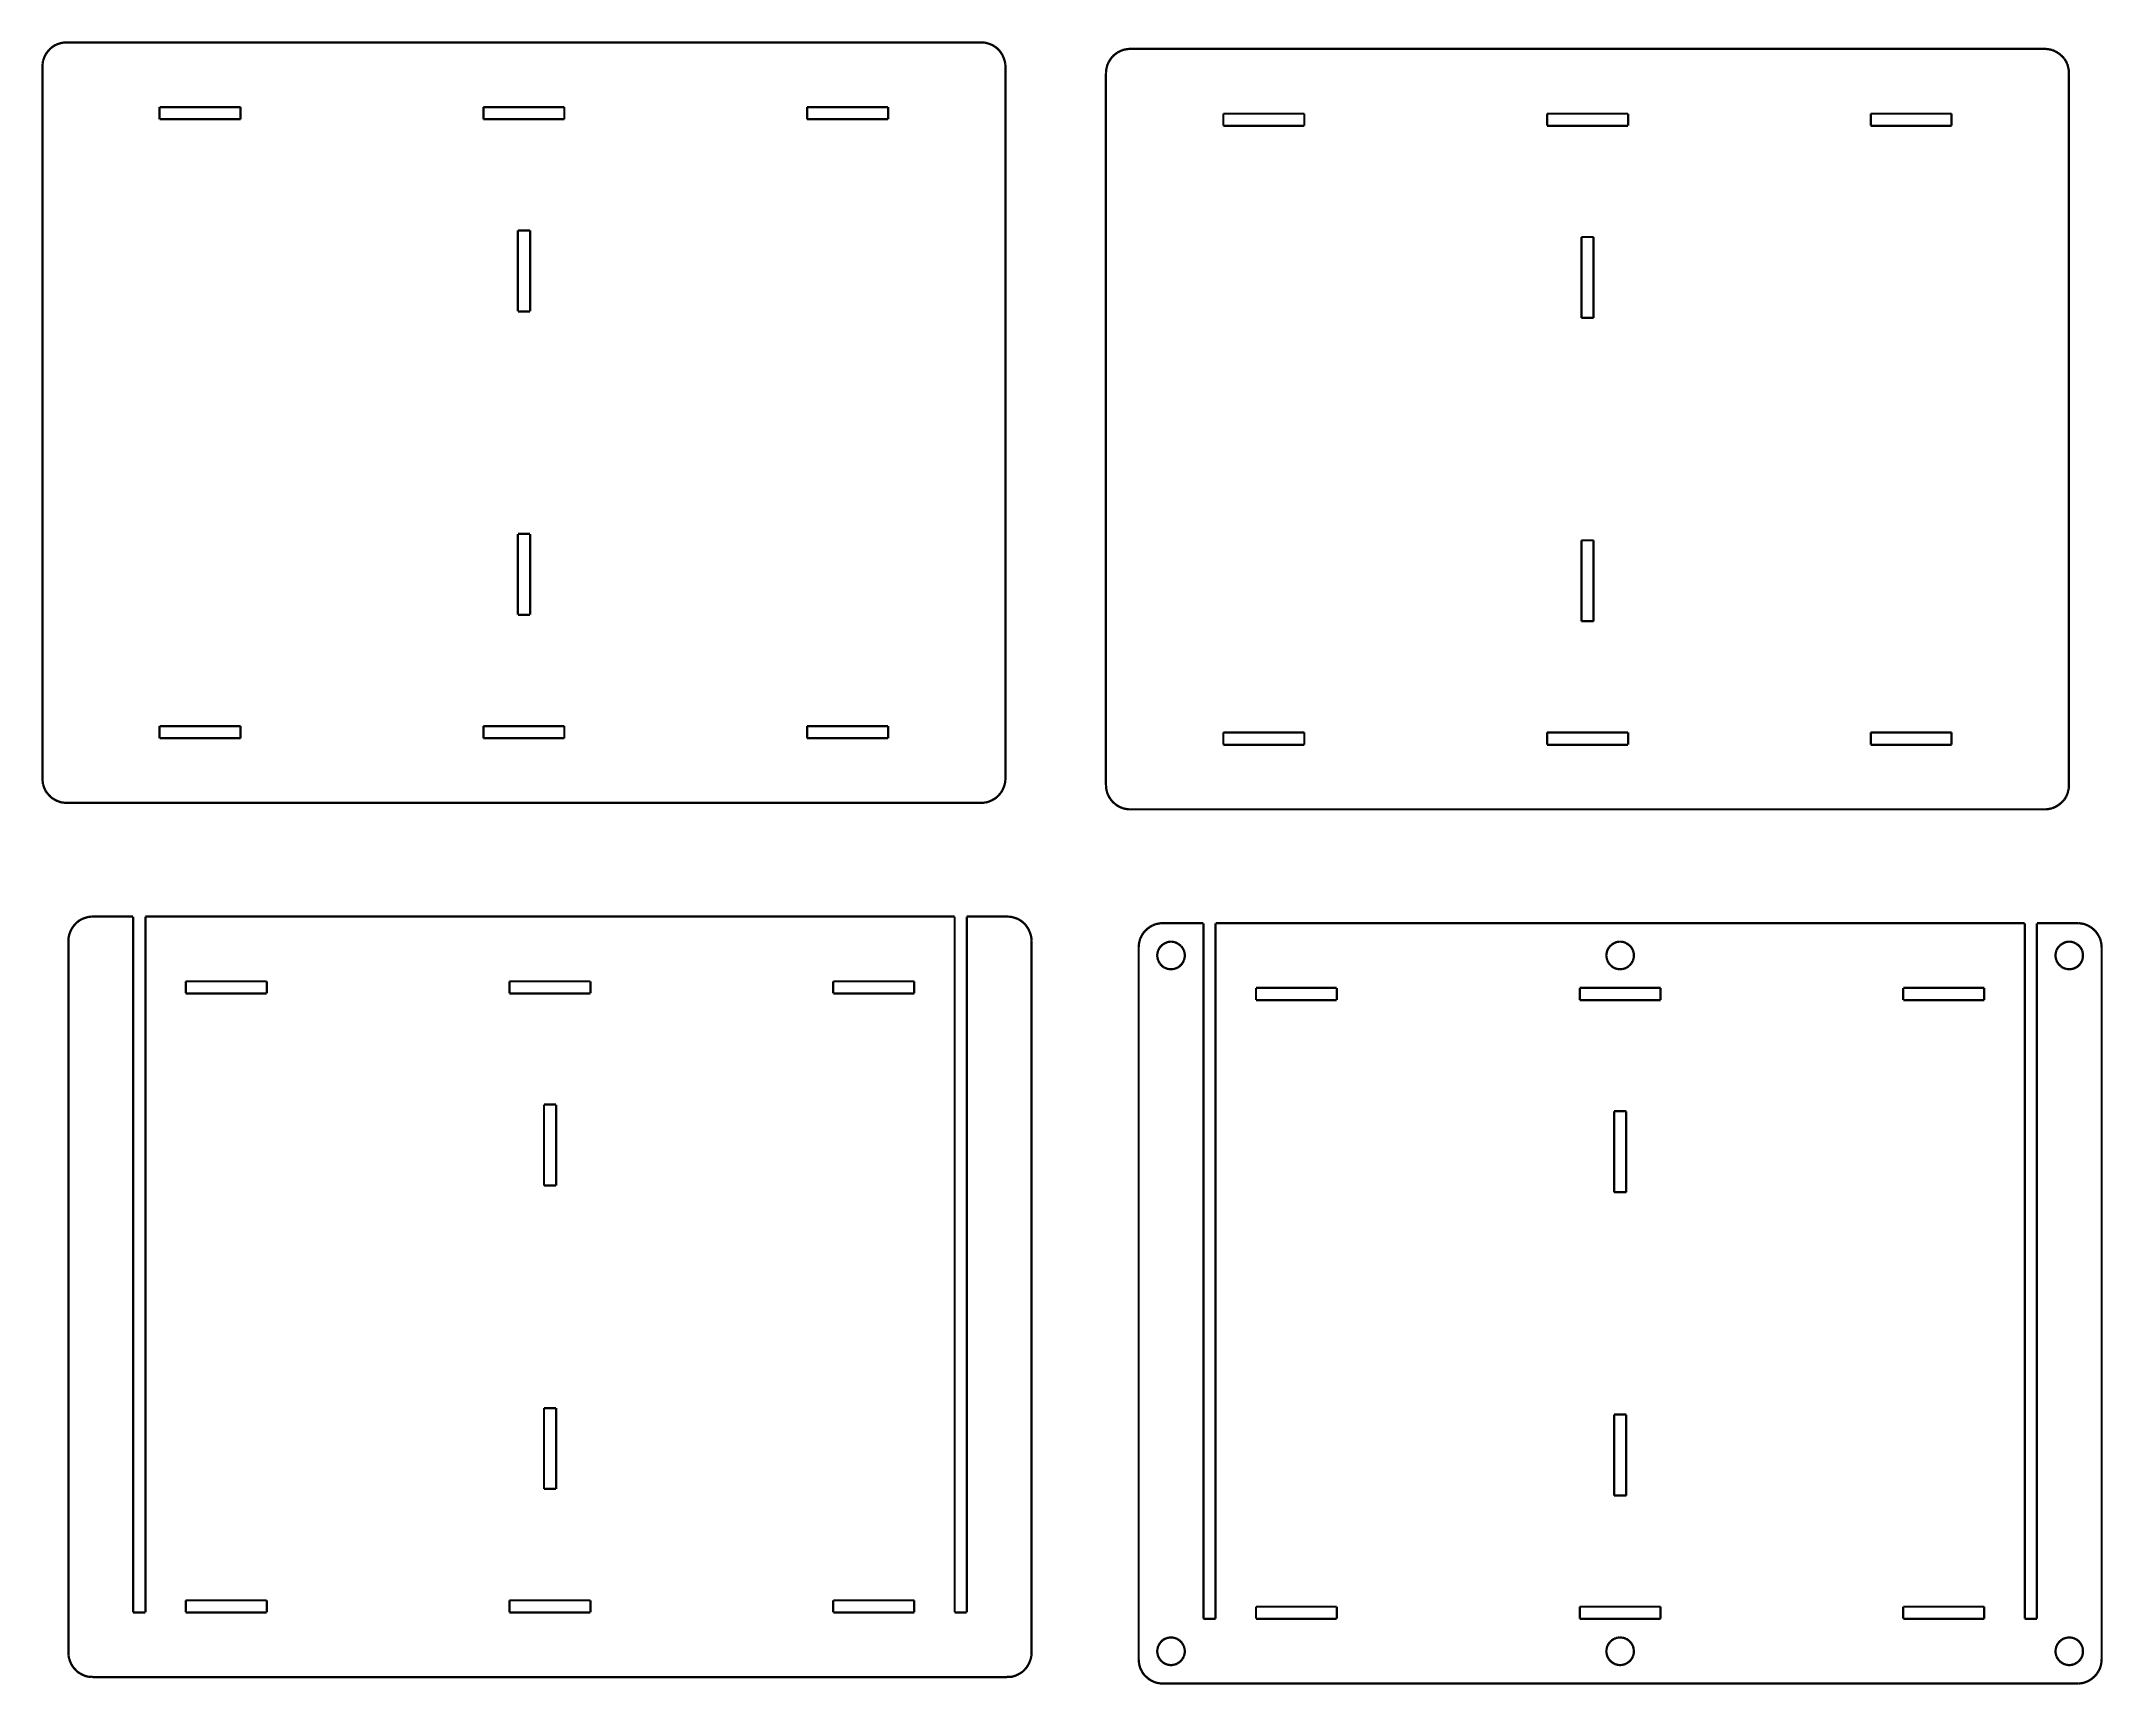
# Model space of a CAD drawing. Extents: x 0 to 10, y 0 to 8.
import ezdxf

# ---------------------------------------------------------------- set-up
doc = ezdxf.new("R2010")
doc.units = 0
doc.layers.get('0').update_dxf_attribs({"linetype": 'CONTINUOUS'})

msp = doc.modelspace()

# ---------------------------------------------------------------- linework, layer by layer
at = {"color": 0, "const_width": 0.0111}
for points in [[(0.014, 7.917), (0.02, 7.931)], [(0.02, 7.931), (0.028, 7.943)], [(0.028, 7.943), (0.038, 7.955)], [(0.038, 7.955), (0.048, 7.965)], [(0.048, 7.965), (0.06, 7.974)], [(0.06, 7.974), (0.073, 7.981)], [(0.073, 7.981), (0.087, 7.986)], [(0.087, 7.986), (0.102, 7.99)], [(0.102, 7.99), (0.116, 7.992)], [(0.116, 7.992), (0.124, 7.992)], [(0.124, 7.992), (0.124, 7.992)], [(0.124, 7.992), (4.572, 7.992)], [(4.572, 7.992), (4.572, 7.992)], [(4.572, 7.992), (4.58, 7.992)], [(4.58, 7.992), (4.595, 7.99)], [(4.595, 7.99), (4.609, 7.986)], [(4.609, 7.986), (4.623, 7.981)], [(4.623, 7.981), (4.636, 7.974)], [(4.636, 7.974), (4.648, 7.965)], [(4.648, 7.965), (4.659, 7.955)], [(4.659, 7.955), (4.668, 7.943)], [(4.668, 7.943), (4.676, 7.931)], [(4.676, 7.931), (4.682, 7.917)], [(5.203, 7.912), (5.212, 7.923)], [(5.212, 7.923), (5.223, 7.933)], [(5.223, 7.933), (5.235, 7.942)], [(5.235, 7.942), (5.248, 7.949)], [(5.248, 7.949), (5.262, 7.955)], [(5.262, 7.955), (5.276, 7.958)], [(5.276, 7.958), (5.291, 7.96)], [(5.291, 7.96), (5.298, 7.96)], [(5.298, 7.96), (5.298, 7.96)], [(5.298, 7.96), (9.747, 7.96)], [(9.747, 7.96), (9.747, 7.96)], [(9.747, 7.96), (9.755, 7.96)], [(9.755, 7.96), (9.769, 7.958)], [(9.769, 7.958), (9.784, 7.955)], [(9.784, 7.955), (9.797, 7.949)], [(9.797, 7.949), (9.81, 7.942)], [(9.81, 7.942), (9.822, 7.933)], [(9.822, 7.933), (9.833, 7.923)], [(9.833, 7.923), (9.843, 7.912)], [(0.006, 7.874), (0.007, 7.889)], [(0.006, 4.409), (0.006, 7.874)], [(0.007, 7.889), (0.009, 7.903)], [(0.009, 7.903), (0.014, 7.917)], [(4.682, 7.917), (4.687, 7.903)], [(4.687, 7.903), (4.69, 7.889)], [(4.69, 7.889), (4.691, 7.874)], [(4.691, 7.874), (4.691, 4.409)], [(5.18, 7.842), (5.181, 7.857)], [(5.18, 4.378), (5.18, 7.842)], [(5.181, 7.857), (5.184, 7.872)], [(5.184, 7.872), (5.188, 7.886)], [(5.188, 7.886), (5.195, 7.899)], [(5.195, 7.899), (5.203, 7.912)], [(9.843, 7.912), (9.851, 7.899)], [(9.851, 7.899), (9.857, 7.886)], [(9.857, 7.886), (9.861, 7.872)], [(9.861, 7.872), (9.864, 7.857)], [(9.864, 7.857), (9.865, 7.842)], [(9.865, 7.842), (9.865, 4.378)], [(0.576, 7.618), (0.576, 7.677)], [(0.576, 7.677), (0.97, 7.677)], [(0.97, 7.618), (0.576, 7.618)], [(0.97, 7.677), (0.97, 7.618)], [(2.151, 7.618), (2.151, 7.677)], [(2.151, 7.677), (2.545, 7.677)], [(2.545, 7.618), (2.151, 7.618)], [(2.545, 7.677), (2.545, 7.618)], [(3.726, 7.618), (3.726, 7.677)], [(3.726, 7.677), (4.12, 7.677)], [(4.12, 7.618), (3.726, 7.618)], [(4.12, 7.677), (4.12, 7.618)], [(5.751, 7.586), (5.751, 7.645)], [(5.751, 7.645), (6.145, 7.645)], [(6.145, 7.645), (6.145, 7.586)], [(7.326, 7.586), (7.326, 7.645)], [(7.326, 7.645), (7.72, 7.645)], [(7.72, 7.645), (7.72, 7.586)], [(8.901, 7.586), (8.901, 7.645)], [(8.901, 7.645), (9.294, 7.645)], [(9.294, 7.645), (9.294, 7.586)], [(6.145, 7.586), (5.751, 7.586)], [(7.72, 7.586), (7.326, 7.586)], [(9.294, 7.586), (8.901, 7.586)], [(2.319, 6.683), (2.319, 7.077)], [(2.319, 7.077), (2.378, 7.077)], [(2.378, 7.077), (2.378, 6.683)], [(7.493, 6.651), (7.493, 7.045)], [(7.493, 7.045), (7.552, 7.045)], [(7.552, 7.045), (7.552, 6.651)], [(2.378, 6.683), (2.319, 6.683)], [(7.552, 6.651), (7.493, 6.651)], [(2.319, 5.207), (2.319, 5.6)], [(2.319, 5.6), (2.378, 5.6)], [(2.378, 5.6), (2.378, 5.207)], [(7.493, 5.175), (7.493, 5.569)], [(7.493, 5.569), (7.552, 5.569)], [(7.552, 5.569), (7.552, 5.175)], [(2.378, 5.207), (2.319, 5.207)], [(7.552, 5.175), (7.493, 5.175)], [(0.576, 4.606), (0.576, 4.665)], [(0.576, 4.665), (0.97, 4.665)], [(0.97, 4.665), (0.97, 4.606)], [(2.151, 4.606), (2.151, 4.665)], [(2.151, 4.665), (2.545, 4.665)], [(2.545, 4.665), (2.545, 4.606)], [(3.726, 4.606), (3.726, 4.665)], [(3.726, 4.665), (4.12, 4.665)], [(4.12, 4.665), (4.12, 4.606)], [(5.751, 4.574), (5.751, 4.634)], [(5.751, 4.634), (6.145, 4.634)], [(6.145, 4.634), (6.145, 4.574)], [(7.326, 4.574), (7.326, 4.634)], [(7.326, 4.634), (7.72, 4.634)], [(7.72, 4.634), (7.72, 4.574)], [(8.901, 4.574), (8.901, 4.634)], [(8.901, 4.634), (9.294, 4.634)], [(9.294, 4.634), (9.294, 4.574)], [(0.97, 4.606), (0.576, 4.606)], [(2.545, 4.606), (2.151, 4.606)], [(4.12, 4.606), (3.726, 4.606)], [(6.145, 4.574), (5.751, 4.574)], [(7.72, 4.574), (7.326, 4.574)], [(9.294, 4.574), (8.901, 4.574)], [(0.007, 4.395), (0.006, 4.409)], [(4.691, 4.409), (4.69, 4.395)], [(0.009, 4.38), (0.007, 4.395)], [(0.014, 4.366), (0.009, 4.38)], [(0.02, 4.352), (0.014, 4.366)], [(0.028, 4.34), (0.02, 4.352)], [(0.038, 4.329), (0.028, 4.34)], [(0.048, 4.318), (0.038, 4.329)], [(0.06, 4.31), (0.048, 4.318)], [(0.073, 4.303), (0.06, 4.31)], [(4.636, 4.31), (4.623, 4.303)], [(4.648, 4.318), (4.636, 4.31)], [(4.659, 4.329), (4.648, 4.318)], [(4.668, 4.34), (4.659, 4.329)], [(4.676, 4.352), (4.668, 4.34)], [(4.682, 4.366), (4.676, 4.352)], [(4.687, 4.38), (4.682, 4.366)], [(4.69, 4.395), (4.687, 4.38)], [(5.181, 4.363), (5.18, 4.378)], [(5.184, 4.348), (5.181, 4.363)], [(5.188, 4.334), (5.184, 4.348)], [(5.195, 4.321), (5.188, 4.334)], [(5.203, 4.308), (5.195, 4.321)], [(5.212, 4.297), (5.203, 4.308)], [(9.843, 4.308), (9.833, 4.297)], [(9.851, 4.321), (9.843, 4.308)], [(9.857, 4.334), (9.851, 4.321)], [(9.861, 4.348), (9.857, 4.334)], [(9.864, 4.363), (9.861, 4.348)], [(9.865, 4.378), (9.864, 4.363)], [(0.087, 4.297), (0.073, 4.303)], [(0.102, 4.293), (0.087, 4.297)], [(0.116, 4.292), (0.102, 4.293)], [(0.124, 4.292), (0.116, 4.292)], [(4.572, 4.291), (0.124, 4.291)], [(0.124, 4.291), (0.124, 4.292)], [(4.58, 4.292), (4.572, 4.292)], [(4.572, 4.292), (4.572, 4.291)], [(4.595, 4.293), (4.58, 4.292)], [(4.609, 4.297), (4.595, 4.293)], [(4.623, 4.303), (4.609, 4.297)], [(5.223, 4.287), (5.212, 4.297)], [(5.235, 4.278), (5.223, 4.287)], [(5.248, 4.271), (5.235, 4.278)], [(5.262, 4.265), (5.248, 4.271)], [(5.276, 4.262), (5.262, 4.265)], [(5.291, 4.26), (5.276, 4.262)], [(5.298, 4.26), (5.291, 4.26)], [(9.747, 4.26), (5.298, 4.26)], [(5.298, 4.26), (5.298, 4.26)], [(9.755, 4.26), (9.747, 4.26)], [(9.747, 4.26), (9.747, 4.26)], [(9.769, 4.262), (9.755, 4.26)], [(9.784, 4.265), (9.769, 4.262)], [(9.797, 4.271), (9.784, 4.265)], [(9.81, 4.278), (9.797, 4.271)], [(9.822, 4.287), (9.81, 4.278)], [(9.833, 4.297), (9.822, 4.287)], [(0.165, 3.701), (0.175, 3.711)], [(0.175, 3.711), (0.187, 3.72)], [(0.187, 3.72), (0.2, 3.727)], [(0.2, 3.727), (0.214, 3.732)], [(0.214, 3.732), (0.229, 3.736)], [(0.229, 3.736), (0.243, 3.738)], [(0.243, 3.738), (0.251, 3.738)], [(0.251, 3.738), (0.251, 3.738)], [(0.251, 3.738), (0.447, 3.738)], [(0.447, 3.738), (0.447, 0.352)], [(0.507, 0.352), (0.507, 3.738)], [(0.507, 3.738), (4.444, 3.738)], [(4.444, 3.738), (4.444, 0.352)], [(4.503, 0.352), (4.503, 3.738)], [(4.503, 3.738), (4.699, 3.738)], [(4.699, 3.738), (4.699, 3.738)], [(4.699, 3.738), (4.707, 3.738)], [(4.707, 3.738), (4.722, 3.736)], [(4.722, 3.736), (4.736, 3.732)], [(4.736, 3.732), (4.75, 3.727)], [(4.75, 3.727), (4.763, 3.72)], [(4.763, 3.72), (4.775, 3.711)], [(4.775, 3.711), (4.786, 3.701)], [(5.435, 3.704), (5.45, 3.706)], [(5.45, 3.706), (5.457, 3.706)], [(5.457, 3.706), (5.457, 3.706)], [(5.457, 3.706), (5.654, 3.706)], [(5.654, 3.706), (5.654, 0.321)], [(5.713, 0.321), (5.713, 3.706)], [(5.713, 3.706), (9.65, 3.706)], [(9.65, 3.706), (9.65, 0.321)], [(9.709, 0.321), (9.709, 3.706)], [(9.709, 3.706), (9.906, 3.706)], [(9.906, 3.706), (9.906, 3.706)], [(9.906, 3.706), (9.913, 3.706)], [(9.913, 3.706), (9.928, 3.704)], [(0.133, 3.62), (0.133, 3.635)], [(0.133, 0.155), (0.133, 3.62)], [(0.133, 3.635), (0.136, 3.649)], [(0.136, 3.649), (0.141, 3.663)], [(0.141, 3.663), (0.147, 3.677)], [(0.147, 3.677), (0.155, 3.689)], [(0.155, 3.689), (0.165, 3.701)], [(4.786, 3.701), (4.795, 3.689)], [(4.795, 3.689), (4.803, 3.677)], [(4.803, 3.677), (4.809, 3.663)], [(4.809, 3.663), (4.814, 3.649)], [(4.814, 3.649), (4.817, 3.635)], [(4.817, 3.635), (4.818, 3.62)], [(4.818, 3.62), (4.818, 0.155)], [(5.34, 3.603), (5.343, 3.618)], [(5.343, 3.618), (5.347, 3.632)], [(5.347, 3.632), (5.354, 3.645)], [(5.354, 3.645), (5.361, 3.658)], [(5.361, 3.658), (5.371, 3.669)], [(5.371, 3.669), (5.382, 3.679)], [(5.382, 3.679), (5.394, 3.688)], [(5.394, 3.688), (5.407, 3.695)], [(5.407, 3.695), (5.421, 3.701)], [(5.421, 3.701), (5.435, 3.704)], [(5.454, 3.6), (5.46, 3.605)], [(5.46, 3.605), (5.468, 3.609)], [(5.468, 3.609), (5.476, 3.613)], [(5.476, 3.613), (5.484, 3.615)], [(5.484, 3.615), (5.492, 3.616)], [(5.492, 3.616), (5.501, 3.616)], [(5.501, 3.616), (5.509, 3.615)], [(5.509, 3.615), (5.517, 3.613)], [(5.517, 3.613), (5.525, 3.609)], [(5.525, 3.609), (5.532, 3.605)], [(5.532, 3.605), (5.539, 3.6)], [(7.639, 3.6), (7.646, 3.605)], [(7.646, 3.605), (7.653, 3.609)], [(7.653, 3.609), (7.661, 3.613)], [(7.661, 3.613), (7.669, 3.615)], [(7.669, 3.615), (7.677, 3.616)], [(7.677, 3.616), (7.686, 3.616)], [(7.686, 3.616), (7.694, 3.615)], [(7.694, 3.615), (7.702, 3.613)], [(7.702, 3.613), (7.71, 3.609)], [(7.71, 3.609), (7.717, 3.605)], [(7.717, 3.605), (7.724, 3.6)], [(9.824, 3.6), (9.831, 3.605)], [(9.831, 3.605), (9.838, 3.609)], [(9.838, 3.609), (9.846, 3.613)], [(9.846, 3.613), (9.854, 3.615)], [(9.854, 3.615), (9.862, 3.616)], [(9.862, 3.616), (9.871, 3.616)], [(9.871, 3.616), (9.879, 3.615)], [(9.879, 3.615), (9.887, 3.613)], [(9.887, 3.613), (9.895, 3.609)], [(9.895, 3.609), (9.902, 3.605)], [(9.902, 3.605), (9.909, 3.6)], [(9.928, 3.704), (9.942, 3.701)], [(9.942, 3.701), (9.956, 3.695)], [(9.956, 3.695), (9.969, 3.688)], [(9.969, 3.688), (9.981, 3.679)], [(9.981, 3.679), (9.992, 3.669)], [(9.992, 3.669), (10.001, 3.658)], [(10.001, 3.658), (10.009, 3.645)], [(10.009, 3.645), (10.016, 3.632)], [(10.016, 3.632), (10.02, 3.618)], [(10.02, 3.618), (10.023, 3.603)], [(5.339, 3.588), (5.34, 3.603)], [(5.339, 0.124), (5.339, 3.588)], [(5.43, 3.557), (5.432, 3.566)], [(5.429, 3.549), (5.43, 3.557)], [(5.43, 3.54), (5.429, 3.549)], [(5.432, 3.532), (5.43, 3.54)], [(5.432, 3.566), (5.434, 3.574)], [(5.434, 3.524), (5.432, 3.532)], [(5.434, 3.574), (5.438, 3.581)], [(5.438, 3.517), (5.434, 3.524)], [(5.438, 3.581), (5.442, 3.588)], [(5.442, 3.51), (5.438, 3.517)], [(5.442, 3.588), (5.448, 3.595)], [(5.448, 3.503), (5.442, 3.51)], [(5.448, 3.595), (5.454, 3.6)], [(5.539, 3.6), (5.545, 3.595)], [(5.545, 3.595), (5.551, 3.588)], [(5.551, 3.51), (5.545, 3.503)], [(5.551, 3.588), (5.555, 3.581)], [(5.555, 3.517), (5.551, 3.51)], [(5.555, 3.581), (5.559, 3.574)], [(5.559, 3.524), (5.555, 3.517)], [(5.559, 3.574), (5.561, 3.566)], [(5.561, 3.532), (5.559, 3.524)], [(5.561, 3.566), (5.563, 3.557)], [(5.563, 3.54), (5.561, 3.532)], [(5.563, 3.557), (5.563, 3.549)], [(5.563, 3.549), (5.563, 3.54)], [(7.615, 3.557), (7.617, 3.566)], [(7.614, 3.549), (7.615, 3.557)], [(7.615, 3.54), (7.614, 3.549)], [(7.617, 3.532), (7.615, 3.54)], [(7.617, 3.566), (7.619, 3.574)], [(7.619, 3.524), (7.617, 3.532)], [(7.619, 3.574), (7.623, 3.581)], [(7.623, 3.517), (7.619, 3.524)], [(7.623, 3.581), (7.627, 3.588)], [(7.627, 3.51), (7.623, 3.517)], [(7.627, 3.588), (7.633, 3.595)], [(7.633, 3.503), (7.627, 3.51)], [(7.633, 3.595), (7.639, 3.6)], [(7.724, 3.6), (7.73, 3.595)], [(7.73, 3.595), (7.736, 3.588)], [(7.736, 3.51), (7.73, 3.503)], [(7.736, 3.588), (7.74, 3.581)], [(7.74, 3.517), (7.736, 3.51)], [(7.74, 3.581), (7.744, 3.574)], [(7.744, 3.524), (7.74, 3.517)], [(7.744, 3.574), (7.746, 3.566)], [(7.746, 3.532), (7.744, 3.524)], [(7.746, 3.566), (7.748, 3.557)], [(7.748, 3.54), (7.746, 3.532)], [(7.748, 3.557), (7.748, 3.549)], [(7.748, 3.549), (7.748, 3.54)], [(9.8, 3.557), (9.802, 3.566)], [(9.8, 3.549), (9.8, 3.557)], [(9.8, 3.54), (9.8, 3.549)], [(9.802, 3.532), (9.8, 3.54)], [(9.802, 3.566), (9.804, 3.574)], [(9.804, 3.524), (9.802, 3.532)], [(9.804, 3.574), (9.808, 3.581)], [(9.808, 3.517), (9.804, 3.524)], [(9.808, 3.581), (9.812, 3.588)], [(9.812, 3.51), (9.808, 3.517)], [(9.812, 3.588), (9.818, 3.595)], [(9.818, 3.503), (9.812, 3.51)], [(9.818, 3.595), (9.824, 3.6)], [(9.909, 3.6), (9.915, 3.595)], [(9.915, 3.595), (9.921, 3.588)], [(9.921, 3.51), (9.915, 3.503)], [(9.921, 3.588), (9.925, 3.581)], [(9.925, 3.517), (9.921, 3.51)], [(9.925, 3.581), (9.929, 3.574)], [(9.929, 3.524), (9.925, 3.517)], [(9.929, 3.574), (9.931, 3.566)], [(9.931, 3.532), (9.929, 3.524)], [(9.931, 3.566), (9.933, 3.557)], [(9.933, 3.54), (9.931, 3.532)], [(9.933, 3.557), (9.933, 3.549)], [(9.933, 3.549), (9.933, 3.54)], [(10.023, 3.603), (10.024, 3.588)], [(10.024, 3.588), (10.024, 0.124)], [(0.703, 3.364), (0.703, 3.423)], [(0.703, 3.423), (1.097, 3.423)], [(1.097, 3.423), (1.097, 3.364)], [(2.278, 3.364), (2.278, 3.423)], [(2.278, 3.423), (2.672, 3.423)], [(2.672, 3.423), (2.672, 3.364)], [(3.853, 3.364), (3.853, 3.423)], [(3.853, 3.423), (4.247, 3.423)], [(4.247, 3.423), (4.247, 3.364)], [(5.454, 3.497), (5.448, 3.503)], [(5.46, 3.492), (5.454, 3.497)], [(5.468, 3.488), (5.46, 3.492)], [(5.476, 3.485), (5.468, 3.488)], [(5.484, 3.483), (5.476, 3.485)], [(5.492, 3.482), (5.484, 3.483)], [(5.501, 3.482), (5.492, 3.482)], [(5.509, 3.483), (5.501, 3.482)], [(5.517, 3.485), (5.509, 3.483)], [(5.525, 3.488), (5.517, 3.485)], [(5.532, 3.492), (5.525, 3.488)], [(5.539, 3.497), (5.532, 3.492)], [(5.545, 3.503), (5.539, 3.497)], [(7.639, 3.497), (7.633, 3.503)], [(7.646, 3.492), (7.639, 3.497)], [(7.653, 3.488), (7.646, 3.492)], [(7.661, 3.485), (7.653, 3.488)], [(7.669, 3.483), (7.661, 3.485)], [(7.677, 3.482), (7.669, 3.483)], [(7.686, 3.482), (7.677, 3.482)], [(7.694, 3.483), (7.686, 3.482)], [(7.702, 3.485), (7.694, 3.483)], [(7.71, 3.488), (7.702, 3.485)], [(7.717, 3.492), (7.71, 3.488)], [(7.724, 3.497), (7.717, 3.492)], [(7.73, 3.503), (7.724, 3.497)], [(9.824, 3.497), (9.818, 3.503)], [(9.831, 3.492), (9.824, 3.497)], [(9.838, 3.488), (9.831, 3.492)], [(9.846, 3.485), (9.838, 3.488)], [(9.854, 3.483), (9.846, 3.485)], [(9.862, 3.482), (9.854, 3.483)], [(9.871, 3.482), (9.862, 3.482)], [(9.879, 3.483), (9.871, 3.482)], [(9.887, 3.485), (9.879, 3.483)], [(9.895, 3.488), (9.887, 3.485)], [(9.902, 3.492), (9.895, 3.488)], [(9.909, 3.497), (9.902, 3.492)], [(9.915, 3.503), (9.909, 3.497)], [(1.097, 3.364), (0.703, 3.364)], [(2.672, 3.364), (2.278, 3.364)], [(4.247, 3.364), (3.853, 3.364)], [(5.91, 3.332), (5.91, 3.391)], [(5.91, 3.391), (6.303, 3.391)], [(6.303, 3.332), (5.91, 3.332)], [(6.303, 3.391), (6.303, 3.332)], [(7.485, 3.332), (7.485, 3.391)], [(7.485, 3.391), (7.878, 3.391)], [(7.878, 3.332), (7.485, 3.332)], [(7.878, 3.391), (7.878, 3.332)], [(9.059, 3.332), (9.059, 3.391)], [(9.059, 3.391), (9.453, 3.391)], [(9.453, 3.332), (9.059, 3.332)], [(9.453, 3.391), (9.453, 3.332)], [(2.446, 2.429), (2.446, 2.823)], [(2.446, 2.823), (2.505, 2.823)], [(2.505, 2.823), (2.505, 2.429)], [(7.652, 2.397), (7.652, 2.791)], [(7.652, 2.791), (7.711, 2.791)], [(7.711, 2.791), (7.711, 2.397)], [(2.505, 2.429), (2.446, 2.429)], [(7.711, 2.397), (7.652, 2.397)], [(2.446, 0.953), (2.446, 1.346)], [(2.446, 1.346), (2.505, 1.346)], [(2.505, 1.346), (2.505, 0.953)], [(7.652, 0.921), (7.652, 1.315)], [(7.652, 1.315), (7.711, 1.315)], [(7.711, 1.315), (7.711, 0.921)], [(2.505, 0.953), (2.446, 0.953)], [(7.711, 0.921), (7.652, 0.921)], [(0.703, 0.352), (0.703, 0.411)], [(0.703, 0.411), (1.097, 0.411)], [(1.097, 0.411), (1.097, 0.352)], [(2.278, 0.352), (2.278, 0.411)], [(2.278, 0.411), (2.672, 0.411)], [(2.672, 0.411), (2.672, 0.352)], [(3.853, 0.352), (3.853, 0.411)], [(3.853, 0.411), (4.247, 0.411)], [(4.247, 0.411), (4.247, 0.352)], [(0.447, 0.352), (0.507, 0.352)], [(1.097, 0.352), (0.703, 0.352)], [(2.672, 0.352), (2.278, 0.352)], [(4.247, 0.352), (3.853, 0.352)], [(4.444, 0.352), (4.503, 0.352)], [(5.654, 0.321), (5.713, 0.321)], [(5.91, 0.321), (5.91, 0.38)], [(5.91, 0.38), (6.303, 0.38)], [(6.303, 0.321), (5.91, 0.321)], [(6.303, 0.38), (6.303, 0.321)], [(7.485, 0.321), (7.485, 0.38)], [(7.485, 0.38), (7.878, 0.38)], [(7.878, 0.321), (7.485, 0.321)], [(7.878, 0.38), (7.878, 0.321)], [(9.059, 0.321), (9.059, 0.38)], [(9.059, 0.38), (9.453, 0.38)], [(9.453, 0.321), (9.059, 0.321)], [(9.453, 0.38), (9.453, 0.321)], [(9.65, 0.321), (9.709, 0.321)], [(5.434, 0.188), (5.438, 0.195)], [(5.438, 0.195), (5.442, 0.202)], [(5.442, 0.202), (5.448, 0.209)], [(5.448, 0.209), (5.454, 0.215)], [(5.454, 0.215), (5.46, 0.22)], [(5.46, 0.22), (5.468, 0.224)], [(5.468, 0.224), (5.476, 0.227)], [(5.476, 0.227), (5.484, 0.229)], [(5.484, 0.229), (5.492, 0.23)], [(5.492, 0.23), (5.501, 0.23)], [(5.501, 0.23), (5.509, 0.229)], [(5.509, 0.229), (5.517, 0.227)], [(5.517, 0.227), (5.525, 0.224)], [(5.525, 0.224), (5.532, 0.22)], [(5.532, 0.22), (5.539, 0.215)], [(5.539, 0.215), (5.545, 0.209)], [(5.545, 0.209), (5.551, 0.202)], [(5.551, 0.202), (5.555, 0.195)], [(5.555, 0.195), (5.559, 0.188)], [(7.619, 0.188), (7.623, 0.195)], [(7.623, 0.195), (7.627, 0.202)], [(7.627, 0.202), (7.633, 0.209)], [(7.633, 0.209), (7.639, 0.215)], [(7.639, 0.215), (7.646, 0.22)], [(7.646, 0.22), (7.653, 0.224)], [(7.653, 0.224), (7.661, 0.227)], [(7.661, 0.227), (7.669, 0.229)], [(7.669, 0.229), (7.677, 0.23)], [(7.677, 0.23), (7.686, 0.23)], [(7.686, 0.23), (7.694, 0.229)], [(7.694, 0.229), (7.702, 0.227)], [(7.702, 0.227), (7.71, 0.224)], [(7.71, 0.224), (7.717, 0.22)], [(7.717, 0.22), (7.724, 0.215)], [(7.724, 0.215), (7.73, 0.209)], [(7.73, 0.209), (7.736, 0.202)], [(7.736, 0.202), (7.74, 0.195)], [(7.74, 0.195), (7.744, 0.188)], [(9.804, 0.188), (9.808, 0.195)], [(9.808, 0.195), (9.812, 0.202)], [(9.812, 0.202), (9.818, 0.209)], [(9.818, 0.209), (9.824, 0.215)], [(9.824, 0.215), (9.831, 0.22)], [(9.831, 0.22), (9.838, 0.224)], [(9.838, 0.224), (9.846, 0.227)], [(9.846, 0.227), (9.854, 0.229)], [(9.854, 0.229), (9.862, 0.23)], [(9.862, 0.23), (9.871, 0.23)], [(9.871, 0.23), (9.879, 0.229)], [(9.879, 0.229), (9.887, 0.227)], [(9.887, 0.227), (9.895, 0.224)], [(9.895, 0.224), (9.902, 0.22)], [(9.902, 0.22), (9.909, 0.215)], [(9.909, 0.215), (9.915, 0.209)], [(9.915, 0.209), (9.921, 0.202)], [(9.921, 0.202), (9.925, 0.195)], [(9.925, 0.195), (9.929, 0.188)], [(0.133, 0.141), (0.133, 0.155)], [(0.136, 0.126), (0.133, 0.141)], [(0.141, 0.112), (0.136, 0.126)], [(0.147, 0.099), (0.141, 0.112)], [(0.155, 0.086), (0.147, 0.099)], [(4.803, 0.099), (4.795, 0.086)], [(4.809, 0.112), (4.803, 0.099)], [(4.814, 0.126), (4.809, 0.112)], [(4.817, 0.141), (4.814, 0.126)], [(4.818, 0.155), (4.817, 0.141)], [(5.34, 0.109), (5.339, 0.124)], [(5.343, 0.094), (5.34, 0.109)], [(5.43, 0.171), (5.432, 0.18)], [(5.429, 0.163), (5.43, 0.171)], [(5.43, 0.155), (5.429, 0.163)], [(5.432, 0.146), (5.43, 0.155)], [(5.432, 0.18), (5.434, 0.188)], [(5.434, 0.138), (5.432, 0.146)], [(5.438, 0.131), (5.434, 0.138)], [(5.442, 0.124), (5.438, 0.131)], [(5.448, 0.117), (5.442, 0.124)], [(5.454, 0.111), (5.448, 0.117)], [(5.46, 0.107), (5.454, 0.111)], [(5.468, 0.102), (5.46, 0.107)], [(5.476, 0.099), (5.468, 0.102)], [(5.484, 0.097), (5.476, 0.099)], [(5.492, 0.096), (5.484, 0.097)], [(5.501, 0.096), (5.492, 0.096)], [(5.509, 0.097), (5.501, 0.096)], [(5.517, 0.099), (5.509, 0.097)], [(5.525, 0.102), (5.517, 0.099)], [(5.532, 0.107), (5.525, 0.102)], [(5.539, 0.111), (5.532, 0.107)], [(5.545, 0.117), (5.539, 0.111)], [(5.551, 0.124), (5.545, 0.117)], [(5.555, 0.131), (5.551, 0.124)], [(5.559, 0.138), (5.555, 0.131)], [(5.559, 0.188), (5.561, 0.18)], [(5.561, 0.146), (5.559, 0.138)], [(5.561, 0.18), (5.563, 0.171)], [(5.563, 0.155), (5.561, 0.146)], [(5.563, 0.171), (5.563, 0.163)], [(5.563, 0.163), (5.563, 0.155)], [(7.615, 0.171), (7.617, 0.18)], [(7.614, 0.163), (7.615, 0.171)], [(7.615, 0.155), (7.614, 0.163)], [(7.617, 0.146), (7.615, 0.155)], [(7.617, 0.18), (7.619, 0.188)], [(7.619, 0.138), (7.617, 0.146)], [(7.623, 0.131), (7.619, 0.138)], [(7.627, 0.124), (7.623, 0.131)], [(7.633, 0.117), (7.627, 0.124)], [(7.639, 0.111), (7.633, 0.117)], [(7.646, 0.107), (7.639, 0.111)], [(7.653, 0.102), (7.646, 0.107)], [(7.661, 0.099), (7.653, 0.102)], [(7.669, 0.097), (7.661, 0.099)], [(7.677, 0.096), (7.669, 0.097)], [(7.686, 0.096), (7.677, 0.096)], [(7.694, 0.097), (7.686, 0.096)], [(7.702, 0.099), (7.694, 0.097)], [(7.71, 0.102), (7.702, 0.099)], [(7.717, 0.107), (7.71, 0.102)], [(7.724, 0.111), (7.717, 0.107)], [(7.73, 0.117), (7.724, 0.111)], [(7.736, 0.124), (7.73, 0.117)], [(7.74, 0.131), (7.736, 0.124)], [(7.744, 0.138), (7.74, 0.131)], [(7.744, 0.188), (7.746, 0.18)], [(7.746, 0.146), (7.744, 0.138)], [(7.746, 0.18), (7.748, 0.171)], [(7.748, 0.155), (7.746, 0.146)], [(7.748, 0.171), (7.748, 0.163)], [(7.748, 0.163), (7.748, 0.155)], [(9.8, 0.171), (9.802, 0.18)], [(9.8, 0.163), (9.8, 0.171)], [(9.8, 0.155), (9.8, 0.163)], [(9.802, 0.146), (9.8, 0.155)], [(9.802, 0.18), (9.804, 0.188)], [(9.804, 0.138), (9.802, 0.146)], [(9.808, 0.131), (9.804, 0.138)], [(9.812, 0.124), (9.808, 0.131)], [(9.818, 0.117), (9.812, 0.124)], [(9.824, 0.111), (9.818, 0.117)], [(9.831, 0.107), (9.824, 0.111)], [(9.838, 0.102), (9.831, 0.107)], [(9.846, 0.099), (9.838, 0.102)], [(9.854, 0.097), (9.846, 0.099)], [(9.862, 0.096), (9.854, 0.097)], [(9.871, 0.096), (9.862, 0.096)], [(9.879, 0.097), (9.871, 0.096)], [(9.887, 0.099), (9.879, 0.097)], [(9.895, 0.102), (9.887, 0.099)], [(9.902, 0.107), (9.895, 0.102)], [(9.909, 0.111), (9.902, 0.107)], [(9.915, 0.117), (9.909, 0.111)], [(9.921, 0.124), (9.915, 0.117)], [(9.925, 0.131), (9.921, 0.124)], [(9.929, 0.138), (9.925, 0.131)], [(9.929, 0.188), (9.931, 0.18)], [(9.931, 0.146), (9.929, 0.138)], [(9.931, 0.18), (9.933, 0.171)], [(9.933, 0.155), (9.931, 0.146)], [(9.933, 0.171), (9.933, 0.163)], [(9.933, 0.163), (9.933, 0.155)], [(10.023, 0.109), (10.02, 0.094)], [(10.024, 0.124), (10.023, 0.109)], [(0.165, 0.075), (0.155, 0.086)], [(0.175, 0.064), (0.165, 0.075)], [(0.187, 0.056), (0.175, 0.064)], [(0.2, 0.049), (0.187, 0.056)], [(0.214, 0.043), (0.2, 0.049)], [(0.229, 0.039), (0.214, 0.043)], [(0.243, 0.038), (0.229, 0.039)], [(0.251, 0.038), (0.243, 0.038)], [(4.699, 0.037), (0.251, 0.037)], [(0.251, 0.037), (0.251, 0.038)], [(4.707, 0.038), (4.699, 0.038)], [(4.699, 0.038), (4.699, 0.037)], [(4.722, 0.039), (4.707, 0.038)], [(4.736, 0.043), (4.722, 0.039)], [(4.75, 0.049), (4.736, 0.043)], [(4.763, 0.056), (4.75, 0.049)], [(4.775, 0.064), (4.763, 0.056)], [(4.786, 0.075), (4.775, 0.064)], [(4.795, 0.086), (4.786, 0.075)], [(5.347, 0.08), (5.343, 0.094)], [(5.354, 0.067), (5.347, 0.08)], [(5.361, 0.054), (5.354, 0.067)], [(5.371, 0.043), (5.361, 0.054)], [(5.382, 0.033), (5.371, 0.043)], [(5.394, 0.024), (5.382, 0.033)], [(5.407, 0.017), (5.394, 0.024)], [(5.421, 0.011), (5.407, 0.017)], [(5.435, 0.008), (5.421, 0.011)], [(5.45, 0.006), (5.435, 0.008)], [(5.457, 0.006), (5.45, 0.006)], [(9.906, 0.006), (5.457, 0.006)], [(5.457, 0.006), (5.457, 0.006)], [(9.913, 0.006), (9.906, 0.006)], [(9.906, 0.006), (9.906, 0.006)], [(9.928, 0.008), (9.913, 0.006)], [(9.942, 0.011), (9.928, 0.008)], [(9.956, 0.017), (9.942, 0.011)], [(9.969, 0.024), (9.956, 0.017)], [(9.981, 0.033), (9.969, 0.024)], [(9.992, 0.043), (9.981, 0.033)], [(10.001, 0.054), (9.992, 0.043)], [(10.009, 0.067), (10.001, 0.054)], [(10.016, 0.08), (10.009, 0.067)], [(10.02, 0.094), (10.016, 0.08)]]:
    msp.add_lwpolyline(points, dxfattribs=at)

doc.saveas('drawing.dxf')
